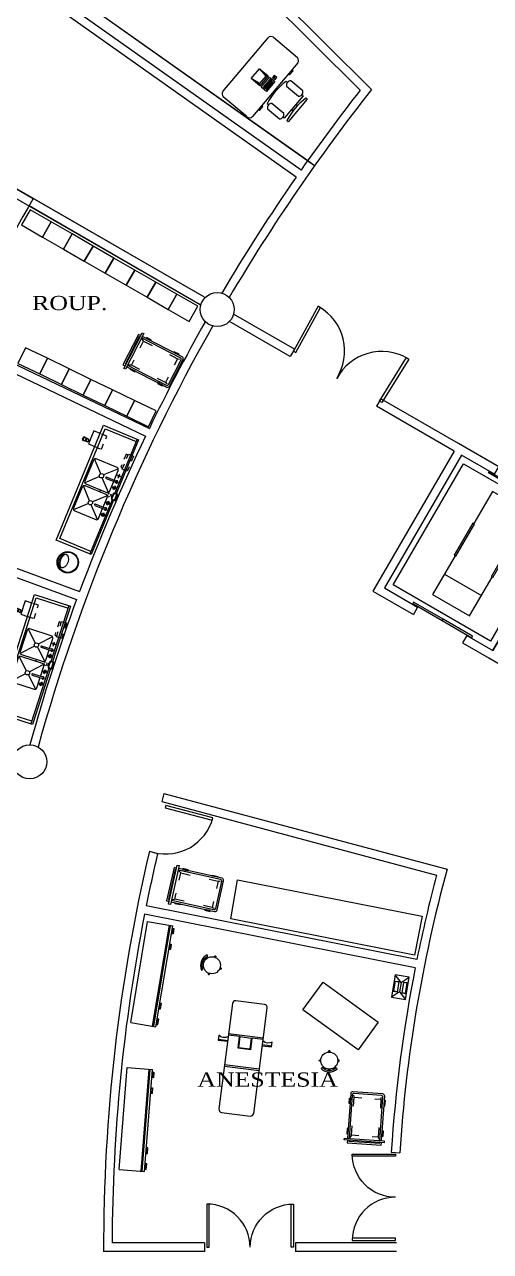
# Model space of a CAD drawing. Header units: millimetres. Extents: x 9 to 248, y 25 to 124.
# Drawn here: x 179.72 to 187.91, y 80.09 to 101.68 of the extents above; entities that cross this region are included whole.
import ezdxf
from ezdxf.enums import TextEntityAlignment as Align

# ---------------------------------------------------------------- set-up
doc = ezdxf.new("R2010")
doc.units = ezdxf.units.MM
doc.header["$LTSCALE"] = 0.8
doc.header["$MEASUREMENT"] = 0
doc.linetypes.add('ACAD_ISO08W100', pattern=[36, 24, -3, 6, -3])
doc.linetypes.add('HIDDE30', pattern=[0.048, 0.03, -0.018])
for name, color, linetype in [('cancel', 2, 'Continuous'), ('CANCELERIA', 30, 'Continuous'), ('COLUMNAS', 5, 'Continuous'), ('EJES', 1, 'ACAD_ISO08W100'), ('MUEBLES', 2, 'Continuous'), ('MUROS', 6, 'Continuous')]:
    doc.layers.add(name, color=color, linetype=linetype)
doc.layers.add('LUMINARIAS', color=7, linetype='Continuous', lineweight=30)
doc.styles.add('_STYLE', font='ROMANS.shx', dxfattribs={"width": 2, "height": 0.31})
doc.styles.add('Estilo 01', font='times.ttf', dxfattribs={"width": 1.2})

# ---------------------------------------------------------------- blocks, each defined once
blk = doc.blocks.new('COLUMNA')
at = {"layer": 'COLUMNAS', "ltscale": 0.15}
blk.add_circle((78.551, 72.792), 0.3, dxfattribs=at)
blk = doc.blocks.new('elev.cam')
at = {"layer": 'cancel', "ltscale": 0.15}
for p, q in [((-1.529, 0.174), (-0.88, -0.201)), ((0.506, -1.002), (1.155, -1.378))]:
    blk.add_line(p, q, dxfattribs=at)
for points in [[(-2.431, -0.015), (-1.196, 2.119), (0.515, 1.129), (-0.719, -1.005)], [(-0.223, 1.684), (-0.238, 1.658), (-0.757, 1.958), (-0.742, 1.984)], [(0.297, 1.383), (0.282, 1.357), (-0.238, 1.658), (-0.223, 1.684)], [(-1.327, 0.49), (-0.998, 1.058), (-1.027, 1.075), (-1.356, 0.507)], [(-0.396, -1.192), (0.838, 0.943), (2.549, -0.047), (1.315, -2.182)], [(-0.678, 0.114), (-0.349, 0.683), (-0.378, 0.699), (-0.707, 0.131)], [(1.812, 0.507), (1.797, 0.481), (1.277, 0.782), (1.292, 0.808)], [(2.331, 0.207), (2.316, 0.181), (1.797, 0.481), (1.812, 0.507)], [(0.707, -0.687), (1.036, -0.118), (1.007, -0.102), (0.678, -0.67)], [(-1.568, -0.642), (-1.553, -0.616), (-2.072, -0.316), (-2.087, -0.342)], [(-1.048, -0.943), (-1.033, -0.917), (-1.553, -0.616), (-1.568, -0.642)], [(1.356, -1.062), (1.685, -0.494), (1.656, -0.477), (1.328, -1.045)], [(0.466, -1.819), (0.481, -1.793), (-0.038, -1.492), (-0.053, -1.518)], [(0.986, -2.119), (1.001, -2.093), (0.481, -1.793), (0.466, -1.819)]]:
    blk.add_lwpolyline(points, close=True, dxfattribs=at)
for points in [[(-0.364, 0.691), (-0.036, 1.258), (-0.685, 1.633), (-1.013, 1.067)], [(-1.341, 0.498), (-1.736, -0.185), (-1.087, -0.56), (-0.692, 0.123)], [(1.671, -0.485), (1.998, 0.081), (1.349, 0.457), (1.022, -0.11)], [(0.693, -0.678), (0.298, -1.361), (0.947, -1.737), (1.342, -1.054)]]:
    blk.add_lwpolyline(points, dxfattribs=at)
at = {"layer": 'MUROS', "ltscale": 0.15}
for p, q in [((-0.648, 1.935), (-0.573, 2.064)), ((0.217, 1.434), (0.292, 1.564)), ((0.751, 1.298), (0.292, 1.564)), ((1.386, 0.758), (1.461, 0.888)), ((2.252, 0.257), (2.327, 0.387)), ((-2, -0.403), (-2.075, -0.533)), ((-1.134, -0.903), (-1.21, -1.033)), ((0.034, -1.579), (-0.041, -1.709)), ((0.9, -2.08), (0.825, -2.21))]:
    blk.add_line(p, q, dxfattribs=at)
for points in [[(-1.36, 2.342), (-2.785, -0.122), (-2.075, -0.533)], [(-0.648, 1.935), (-1.229, 2.27), (-2.58, -0.067), (-2, -0.403)], [(-1.134, -0.903), (-0.676, -1.169), (0.676, 1.169), (0.217, 1.434)], [(1.461, 0.888), (0.751, 1.298)], [(0.676, 1.169), (-0.676, -1.169)], [(1.386, 0.758), (0.806, 1.094), (-0.546, -1.244), (0.034, -1.579)], [(-0.546, -1.244), (0.806, 1.094)], [(0.825, -2.21), (1.413, -2.55), (2.915, 0.047), (2.327, 0.387)], [(0.9, -2.08), (1.358, -2.345), (2.71, -0.008), (2.252, 0.257)], [(-1.21, -1.033), (-0.621, -1.374)], [(-0.751, -1.298), (-0.751, -1.298), (-0.041, -1.709)]]:
    blk.add_lwpolyline(points, dxfattribs=at)
blk = doc.blocks.new('PUERTA')
blk.add_lwpolyline([(-0.95, 0.948), (-0.95, -0.002), (-0.902, -0.002), (-0.902, 0.947)])
at = {"ltscale": 0.15}
blk.add_arc((-0.95, -0.002), 0.95, 0.0972, 90, dxfattribs=at)
blk = doc.blocks.new('CARRITO')
at = {"ltscale": 0.15}
for p, q in [((-0.151, 0.302), (-0.159, 0.337)), ((0.32, 0.302), (0.324, 0.337)), ((-0.151, -0.368), (-0.188, -0.426)), ((0.32, -0.368), (0.353, -0.426))]:
    blk.add_line(p, q, dxfattribs=at)
for points in [[(-0.235, 0.282), (-0.218, 0.282), (-0.218, 0.185), (-0.235, 0.185)], [(0.399, 0.282), (0.382, 0.282), (0.382, 0.185), (0.399, 0.185)], [(-0.273, -0.426), (0.431, -0.426), (0.431, -0.459), (-0.273, -0.459)], [(-0.235, -0.349), (-0.218, -0.349), (-0.218, -0.253), (-0.235, -0.253)], [(0.399, -0.349), (0.382, -0.349), (0.382, -0.253), (0.399, -0.253)]]:
    blk.add_lwpolyline(points, close=True)
for points in [[(0.382, -0.426), (0.382, 0.359, 0.414214), (0.346, 0.395), (-0.181, 0.395, 0.414214), (-0.218, 0.359), (-0.218, -0.426)], [(0.353, -0.426), (0.353, 0.337, 0.414214), (0.324, 0.366), (-0.159, 0.366, 0.414214), (-0.188, 0.337), (-0.188, -0.426)]]:
    blk.add_lwpolyline(points, format="xyb")
for points in [[(-0.151, 0.145), (-0.151, 0.302), (-0.02, 0.302)], [(0.213, 0.302), (0.32, 0.302), (0.32, 0.145)], [(-0.02, -0.368), (-0.151, -0.368), (-0.151, -0.201)], [(0.32, -0.201), (0.32, -0.368), (0.213, -0.368)], [(-0.218, -0.459), (-0.218, -0.505), (0.382, -0.505), (0.382, -0.459)], [(-0.188, -0.459), (-0.188, -0.475), (0.353, -0.475), (0.353, -0.459)]]:
    blk.add_lwpolyline(points)
blk = doc.blocks.new('MUE-137')
at = {"color": 0, "linetype": 'ByBlock'}
for p, q in [((-0.9, 0), (-0.9, -0.45)), ((-0.9, 0), (0.9, 0)), ((0.9, 0), (0.9, -0.45)), ((-0.9, -0.39), (0.9, -0.39)), ((-0.9, -0.41), (0.9, -0.41)), ((-0.9, -0.45), (0.9, -0.45)), ((-0.859, -0.45), (-0.859, -0.477)), ((-0.859, -0.477), (-0.759, -0.477)), ((-0.849, -0.45), (-0.849, -0.467)), ((-0.849, -0.467), (-0.769, -0.467)), ((-0.769, -0.467), (-0.769, -0.45)), ((-0.759, -0.477), (-0.759, -0.45)), ((-0.579, -0.45), (-0.579, -0.477)), ((-0.579, -0.477), (-0.479, -0.477)), ((-0.569, -0.45), (-0.569, -0.467)), ((-0.569, -0.467), (-0.489, -0.467)), ((-0.489, -0.467), (-0.489, -0.45)), ((-0.479, -0.477), (-0.479, -0.45)), ((0.479, -0.477), (0.479, -0.45)), ((0.579, -0.477), (0.479, -0.477)), ((0.489, -0.467), (0.489, -0.45)), ((0.569, -0.467), (0.489, -0.467)), ((0.569, -0.45), (0.569, -0.467)), ((0.579, -0.45), (0.579, -0.477)), ((0.759, -0.477), (0.759, -0.45)), ((0.859, -0.477), (0.759, -0.477)), ((0.769, -0.467), (0.769, -0.45)), ((0.849, -0.467), (0.769, -0.467)), ((0.849, -0.45), (0.849, -0.467)), ((0.859, -0.45), (0.859, -0.477))]:
    blk.add_line(p, q, dxfattribs=at)
blk = doc.blocks.new('36211306')
for p, q in [((0.74, -0.56), (0.74, 0)), ((0.76, 0), (0.76, -0.56)), ((1.154, 0.15), (1.154, 0)), ((1.26, 0), (1.26, -0.56)), ((1.154, -0.71), (1.154, -0.56))]:
    blk.add_line(p, q)
blk.add_lwpolyline([(0.05, -0.56, -0.414214), (0, -0.51), (0, -0.05, -0.414214), (0.05, 0), (1.75, 0, -0.414214), (1.8, -0.05), (1.8, -0.51, -0.414214), (1.75, -0.56)], format="xyb", close=True)
blk.add_lwpolyline([(1.24, 0), (1.24, -0.18), (1.05, -0.18), (1.05, -0.38), (1.24, -0.38), (1.24, -0.56)])
for points in [[(1.14, 0), (1.14, 0.15), (1.219, 0.15, 0.351), (1.219, 0, 0.351)], [(1.219, -0.56, 0.351), (1.219, -0.71), (1.14, -0.71), (1.14, -0.56)]]:
    blk.add_lwpolyline(points, format="xyb")
blk.add_lwpolyline([(1.24, -0.19), (1.06, -0.19), (1.06, -0.37), (1.24, -0.37)], close=True)
blk = doc.blocks.new('TARJA-DOBLE')
for p, q in [((0.791, 0.541), (0.727, 0.541)), ((0.733, 0.464), (0.727, 0.533)), ((0.789, 0.503), (0.729, 0.503)), ((0.787, 0.484), (0.731, 0.484)), ((0.745, 0.555), (0.773, 0.555)), ((0.747, 0.429), (0.747, 0.448)), ((0.766, 0.448), (0.752, 0.448)), ((0.771, 0.429), (0.771, 0.448)), ((0.792, 0.533), (0.785, 0.464)), ((-1.074, 0.302), (1.111, 0.306)), ((-1.073, -0.363), (-1.074, 0.302)), ((-1.026, 0.255), (1.064, 0.258)), ((-1.025, -0.334), (-1.026, 0.255)), ((-0.264, 0.026), (-0.464, 0.226)), ((-0.038, 0.237), (-0.437, 0.237)), ((-0.211, 0.027), (-0.011, 0.226)), ((0.249, 0.027), (0.049, 0.226)), ((0.475, 0.238), (0.076, 0.238)), ((0.302, 0.027), (0.502, 0.227)), ((0.707, 0.429), (0.707, 0.305)), ((0.954, 0.429), (0.707, 0.429)), ((0.954, 0.306), (0.954, 0.429)), ((1.064, 0.258), (1.065, -0.331)), ((1.111, 0.306), (1.112, -0.359)), ((-0.475, 0.199), (-0.475, -0.2)), ((0, -0.199), (0, 0.199)), ((0.038, 0.2), (0.038, -0.199)), ((0.513, -0.199), (0.513, 0.2)), ((-0.464, -0.227), (-0.264, -0.027)), ((-0.249, -0.092), (-0.248, -0.287)), ((-0.226, -0.287), (-0.226, -0.092)), ((-0.011, -0.226), (-0.211, -0.027)), ((0, -0.081), (0.038, -0.081)), ((0.049, -0.226), (0.249, -0.026)), ((0.264, -0.091), (0.265, -0.286)), ((0.287, -0.286), (0.287, -0.091)), ((0.502, -0.226), (0.302, -0.026)), ((-0.042, -0.333), (-1.073, -0.334)), ((-0.042, -0.361), (-1.073, -0.363)), ((-0.437, -0.238), (-0.249, -0.238)), ((-0.309, -0.287), (-0.389, -0.287)), ((-0.349, -0.328), (-0.349, -0.247)), ((-0.226, -0.238), (-0.038, -0.238)), ((-0.166, -0.287), (-0.085, -0.287)), ((-0.125, -0.327), (-0.125, -0.247)), ((0.081, -0.373), (-0.042, -0.374)), ((0.076, -0.237), (0.264, -0.237)), ((1.112, -0.331), (0.081, -0.332)), ((1.112, -0.359), (0.081, -0.361)), ((0.204, -0.287), (0.124, -0.287)), ((0.164, -0.327), (0.164, -0.246)), ((0.287, -0.237), (0.475, -0.237)), ((0.347, -0.286), (0.428, -0.286)), ((0.388, -0.326), (0.388, -0.246))]:
    blk.add_line(p, q)
at = {"linetype": 'HIDDE30'}
for p, q in [((0.707, 0.305), (0.707, 0.182)), ((0.954, 0.182), (0.954, 0.306)), ((0.707, 0.182), (0.954, 0.182)), ((0.524, -0.292), (0.809, -0.291)), ((0.524, -0.387), (0.524, -0.292)), ((0.809, -0.386), (0.524, -0.387)), ((0.79, -0.253), (0.543, -0.254)), ((0.543, -0.254), (0.543, -0.292)), ((0.79, -0.291), (0.79, -0.253)), ((0.809, -0.291), (0.809, -0.386))]:
    blk.add_line(p, q, dxfattribs=at)
blk.add_lwpolyline([(0.081, -0.388), (0.081, -0.331, 0.414214), (0.062, -0.312), (-0.023, -0.312, 0.414214), (-0.042, -0.331), (-0.042, -0.388)], format="xyb", close=True)
blk.add_lwpolyline([(0.072, -0.373), (0.072, -0.331, 0.414214), (0.062, -0.321), (-0.023, -0.321, 0.414214), (-0.033, -0.331), (-0.033, -0.373)], format="xyb")
for centre, radius in [((-0.237, 0), 0.038), ((0.275, 0), 0.038), ((-0.349, -0.287), 0.0268), ((-0.349, -0.287), 0.0134), ((-0.125, -0.287), 0.0268), ((-0.125, -0.287), 0.0134), ((0.164, -0.287), 0.0268), ((0.164, -0.287), 0.0134), ((0.388, -0.286), 0.0134)]:
    blk.add_circle(centre, radius)
for centre, radius, start, end in [((0.745, 0.536), 0.019, 90.0901, 188.2202), ((0.752, 0.467), 0.019, 188.2202, 270.0901), ((0.766, 0.467), 0.019, 270.0901, 351.96), ((0.773, 0.536), 0.019, 351.96, 90.0901), ((-0.437, 0.199), 0.038, 90.0901, 180.0901), ((-0.038, 0.199), 0.038, 0.0901, 90.0901), ((0.076, 0.2), 0.038, 90.0901, 180.0901), ((0.475, 0.2), 0.038, 0.0901, 90.0901), ((-0.437, -0.2), 0.038, 180.0901, 270.0901), ((-0.237, -0.092), 0.0112, 0.0901, 180.0901), ((-0.038, -0.2), 0.038, 270.0901, 0.0901), ((0.076, -0.199), 0.038, 180.0901, 270.0901), ((0.276, -0.091), 0.0112, 0.0901, 180.0901), ((0.475, -0.199), 0.038, 270.0901, 0.0901), ((-0.237, -0.287), 0.0223, 120.0901, 60.0901), ((-0.237, -0.287), 0.0112, 180.0901, 0.0901), ((0.276, -0.286), 0.0223, 120.0901, 60.0901), ((0.276, -0.286), 0.0112, 180.0901, 0.0901)]:
    blk.add_arc(centre, radius, start, end)
at = {"style": '_STYLE', "width": 1.5}
blk.add_text('5', height=0.0665, rotation=180.0901, dxfattribs=at).set_placement((0.012, -0.266), align=Align.MIDDLE)
blk = doc.blocks.new('SESTO1')
at = {"ltscale": 0.15}
for radius in [0.188, 0.179]:
    blk.add_circle((0.041, -0.01), radius, dxfattribs=at)
blk.add_ellipse((-0.034, -0.015), major_axis=(0, 0.128), ratio=0.594183, dxfattribs=at)
blk.add_ellipse((-0.018, -0.015), major_axis=(0, 0.128), ratio=0.594183, start_param=0.103755, end_param=3.037838, dxfattribs=at)
blk = doc.blocks.new('SESTO2')
at = {"ltscale": 0.15}
for p, q in [((0.079, 0.025), (-0.046, 0.14)), ((0.079, 0.025), (0.204, 0.14)), ((0.079, 0.025), (0.079, -0.145)), ((0.079, -0.145), (-0.046, -0.26)), ((0.079, -0.145), (0.204, -0.26))]:
    blk.add_line(p, q, dxfattribs=at)
for points in [[(-0.046, -0.26), (0.204, -0.26), (0.204, 0.14), (-0.046, 0.14)], [(-0.028, 0.033), (0.037, 0.033), (0.037, -0.154), (-0.028, -0.154)], [(-0.025, 0.03), (0.037, 0.03), (0.037, -0.15), (-0.025, -0.15)], [(0.187, 0.033), (0.121, 0.033), (0.121, -0.154), (0.187, -0.154)], [(0.183, 0.03), (0.121, 0.03), (0.121, -0.15), (0.183, -0.15)]]:
    blk.add_lwpolyline(points, close=True)
blk = doc.blocks.new('31080052')
for p, q in [((-0.087, 0.152), (-0.087, 0.122)), ((-0.075, 0.158), (-0.075, 0.13)), ((-0.013, 0.175), (-0.013, 0.149)), ((0.012, 0.149), (0.012, 0.175)), ((0.075, 0.158), (0.075, 0.13)), ((0.088, 0.152), (0.088, 0.122))]:
    blk.add_line(p, q)
for points in [[(-0.149, 0.012), (-0.163, 0.012, 1), (-0.163, -0.013), (-0.149, -0.013)], [(0.149, 0.012), (0.163, 0.012, -1), (0.163, -0.013), (0.149, -0.013)], [(-0.013, -0.149), (-0.013, -0.163, 1), (0.012, -0.163), (0.012, -0.149)]]:
    blk.add_lwpolyline(points, format="xyb")
blk.add_lwpolyline([(0.124, 0.124), (0.141, 0.141, 0.414214), (-0.141, 0.141), (-0.124, 0.124, -0.414214)], format="xyb", close=True)
blk.add_circle((0, 0), 0.15)
blk = doc.blocks.new('escr')
at = {"linetype": 'Continuous'}
for p, q in [((-0.76, -0.213), (-0.76, 0.336)), ((-0.692, 0.404), (0.543, 0.404)), ((0.611, 0.336), (0.611, -0.213)), ((-0.198, -0.03), (-0.198, 0.168)), ((-0.168, 0), (-0.198, 0.168)), ((-0.198, 0.168), (0.03, 0.168)), ((-0.198, -0.03), (-0.168, 0)), ((0, 0), (-0.168, 0)), ((0.03, 0.168), (0, 0)), ((0, 0), (0.03, -0.03)), ((0.03, 0.168), (0.03, -0.03)), ((0.03, -0.03), (-0.198, -0.03)), ((-0.198, -0.061), (0.03, -0.061)), ((-0.198, -0.183), (-0.198, -0.061)), ((0.03, -0.183), (-0.198, -0.183)), ((0, -0.091), (-0.168, -0.091)), ((-0.168, -0.091), (-0.168, -0.137)), ((0, -0.107), (-0.168, -0.107)), ((-0.168, -0.122), (0, -0.122)), ((-0.168, -0.137), (0, -0.137)), ((0, -0.152), (-0.168, -0.152)), ((-0.168, -0.152), (-0.168, -0.168)), ((-0.168, -0.168), (0, -0.168)), ((0, -0.137), (0, -0.091)), ((0, -0.168), (0, -0.152)), ((0.03, -0.061), (0.03, -0.183)), ((0.061, -0.107), (0.061, -0.168)), ((0.107, -0.107), (0.061, -0.107)), ((0.061, -0.168), (0.107, -0.168)), ((0.069, -0.122), (0.069, -0.137)), ((0.099, -0.122), (0.069, -0.122)), ((0.069, -0.137), (0.099, -0.137)), ((0.084, -0.122), (0.084, -0.137)), ((0.099, -0.137), (0.099, -0.122)), ((0.107, -0.168), (0.107, -0.107)), ((0.543, -0.282), (-0.692, -0.282)), ((-0.532, -0.282), (-0.532, -0.305)), ((-0.532, -0.305), (-0.44, -0.305)), ((-0.44, -0.305), (-0.44, -0.282)), ((-0.418, -0.393), (-0.418, -0.667)), ((-0.357, -0.362), (-0.357, -0.332)), ((-0.296, -0.667), (-0.296, -0.393)), ((0.1, -0.393), (0.1, -0.667)), ((0.161, -0.362), (0.161, -0.332)), ((0.222, -0.667), (0.222, -0.393)), ((0.291, -0.305), (0.291, -0.282)), ((0.383, -0.305), (0.291, -0.305)), ((0.383, -0.282), (0.383, -0.305)), ((-0.357, -0.728), (-0.357, -0.698)), ((0.161, -0.728), (-0.357, -0.728)), ((-0.357, -0.82), (-0.357, -0.789)), ((0.161, -0.82), (-0.357, -0.82)), ((-0.159, -0.76), (-0.159, -0.728)), ((-0.037, -0.728), (-0.037, -0.761)), ((0.161, -0.728), (0.161, -0.698)), ((0.161, -0.82), (0.161, -0.789))]:
    blk.add_line(p, q, dxfattribs=at)
for centre, radius, start, end in [((-0.68, 0.324), 0.0808, 98.1301, 171.8699), ((0.531, 0.324), 0.0808, 8.1301, 81.8699), ((-0.68, -0.202), 0.0808, 188.1301, 261.8699), ((0.531, -0.202), 0.0808, 278.1301, 351.8699), ((-0.357, -0.439), 0.0762, 36.8699, 143.1301), ((-0.098, -1.418), 1.116, 76.5803, 103.4197), ((0.161, -0.439), 0.0762, 36.8699, 143.1301), ((-0.357, -0.621), 0.0762, 216.8699, 323.1301), ((-0.098, -1.875), 1.116, 76.5803, 103.4197), ((0.161, -0.621), 0.0762, 216.8699, 323.1301)]:
    blk.add_arc(centre, radius, start, end, dxfattribs=at)

msp = doc.modelspace()

# ---------------------------------------------------------------- linework, layer by layer
at = {"layer": 'CANCELERIA', "ltscale": 0.15}
for p, q in [((182.81, 96.751), (179.8, 98.489)), ((182.885, 96.881), (179.875, 98.618))]:
    msp.add_line(p, q, dxfattribs=at)
for points in [[(184.491, 95.911), (184.923, 96.7), (184.879, 96.724), (184.447, 95.935)], [(185.96, 95.056), (186.433, 95.821), (186.475, 95.795), (186.002, 95.029)]]:
    msp.add_lwpolyline(points, close=True, dxfattribs=at)
for centre, start, end in [((184.447, 95.935), 327.6615, 59.6975), ((186.002, 95.029), 59.8842, 151.9202)]:
    msp.add_arc(centre, 0.9, start, end, dxfattribs=at)
at = {"layer": 'EJES', "linetype": 'ByBlock', "ltscale": 0.15}
for p in [(184.757, 99.241), (184.818, 99.197)]:
    msp.add_line(p, (177.745, 104.208), dxfattribs=at)
at = {"layer": 'MUEBLES'}
for points in [[(180.189, 98.208), (179.82, 98.42), (179.667, 98.154), (180.035, 97.942)], [(180.557, 97.996), (180.189, 98.208), (180.035, 97.942), (180.403, 97.73)], [(180.925, 97.784), (180.557, 97.996), (180.403, 97.73), (180.771, 97.518)], [(181.293, 97.572), (180.925, 97.784), (180.771, 97.518), (181.139, 97.305)], [(181.661, 97.36), (181.293, 97.572), (181.139, 97.305), (181.508, 97.093)], [(182.029, 97.148), (181.661, 97.36), (181.508, 97.093), (181.876, 96.881)], [(182.397, 96.936), (182.029, 97.148), (181.876, 96.881), (182.244, 96.669)], [(182.765, 96.724), (182.397, 96.936), (182.244, 96.669), (182.612, 96.457)], [(180.122, 95.808), (179.739, 95.993), (179.605, 95.717), (179.988, 95.532)], [(180.504, 95.623), (180.122, 95.808), (179.988, 95.532), (180.37, 95.346)], [(180.886, 95.438), (180.504, 95.623), (180.37, 95.346), (180.752, 95.161)], [(181.269, 95.252), (180.886, 95.438), (180.752, 95.161), (181.135, 94.976)], [(181.651, 95.067), (181.269, 95.252), (181.135, 94.976), (181.517, 94.791)], [(182.033, 94.882), (181.651, 95.067), (181.517, 94.791), (181.899, 94.605)], [(183.464, 86.633), (186.709, 85.989), (186.573, 85.304), (183.344, 85.946)], [(185.939, 84.124), (185.586, 83.639), (184.615, 84.344), (184.968, 84.829)]]:
    msp.add_lwpolyline(points, close=True, dxfattribs=at)
at = {"layer": 'MUROS', "ltscale": 0.15}
for p, q in [((184.495, 98.997), (177.542, 103.922)), ((184.581, 99.12), (177.629, 104.044)), ((185.821, 100.539), (183.105, 103.241)), ((185.621, 100.527), (182.996, 103.138)), ((182.81, 96.751), (178.999, 98.951)), ((182.885, 96.881), (179.074, 99.081)), ((184.466, 95.969), (183.396, 96.586)), ((184.39, 95.838), (183.321, 96.456)), ((184.466, 95.969), (184.39, 95.838)), ((179.479, 95.741), (181.915, 94.575)), ((179.414, 95.605), (181.85, 94.44)), ((185.983, 95.093), (185.907, 94.963)), ((187.346, 94.306), (185.983, 95.093)), ((187.27, 94.176), (185.907, 94.963)), ((178.437, 92.534), (180.688, 91.702)), ((178.385, 92.394), (180.636, 91.562)), ((182.172, 88.152), (182.133, 88.007)), ((186.166, 81.839), (186.315, 81.829)), ((182.886, 80.241), (182.886, 80.091)), ((186.261, 80.241), (184.486, 80.241)), ((184.486, 80.241), (184.486, 80.091)), ((186.261, 80.091), (184.486, 80.091))]:
    msp.add_line(p, q, dxfattribs=at)
at = {"layer": 'MUROS'}
for p, q in [((179.074, 99.081), (179.875, 98.618)), ((182.172, 88.152), (187.147, 86.819)), ((182.133, 88.007), (186.963, 86.713)), ((181.915, 87.134), (182.06, 87.095)), ((186.617, 85.229), (181.86, 86.175)), ((186.588, 85.082), (181.831, 86.028)), ((182.886, 80.241), (181.261, 80.241)), ((182.886, 80.091), (181.111, 80.091))]:
    msp.add_line(p, q, dxfattribs=at)
at = {"layer": 'MUROS', "ltscale": 0.15}
msp.add_lwpolyline([(188.056, 93.898), (187.346, 94.309), (187.345, 94.307)], dxfattribs=at)
for radius, start, end in [(32.925, 141.7726, 149.4951), (33.075, 142.0041, 145.0352), (33.075, 145.2951, 149.4962), (36.775, 149.8831, 154.4329), (32.925, 150.5049, 164.4951), (33.075, 150.5038, 154.1731), (33.075, 154.4329, 159.5865), (33.075, 159.8464, 164.4962), (30.575, 166.8274, 180.1405), (30.425, 166.8364, 168.6088), (25.425, 164.831, 176.25), (25.575, 165.168, 168.582), (30.425, 168.8912, 179.8588), (25.575, 168.918, 176.25)]:
    msp.add_arc((211.686, 80.166), radius, start, end, dxfattribs=at)

# ---------------------------------------------------------------- block references
at = {"layer": 'cancel'}
msp.add_blockref('elev.cam', (188.63, 91.834), dxfattribs=at)
at = {"layer": 'CANCELERIA', "ltscale": 0.15, "rotation": 333.5845460297429}
msp.add_blockref('PUERTA', (179.446, 95.673), dxfattribs=at)
at = {"layer": 'CANCELERIA', "ltscale": 0.15}
for p, xscale, yscale, zscale, rotation in [((181.988, 87.114), 0.9000000000000048, 0.9000000000000004, 0.9, 255.1953135820861), ((186.24, 81.045), -0.8000000000000007, 0.8000000000000007, 0.8, 90), ((186.24, 81.045), 0.8000000000000007, 0.8000000000000007, 0.8, 90)]:
    msp.add_blockref('PUERTA', p, dxfattribs=dict(at, xscale=xscale, yscale=yscale, zscale=zscale, rotation=rotation))
at = {"layer": 'CANCELERIA', "ltscale": 0.15, "yscale": 0.8000000000000007, "zscale": 0.8}
for xscale in [0.8000000000000114, -0.8000000000000114]:
    msp.add_blockref('PUERTA', (183.686, 80.166), dxfattribs=dict(at, xscale=xscale))
at = {"layer": 'COLUMNAS'}
for p, rotation in [((287.531, 120.43), 150), ((274.525, 138.688), 165)]:
    msp.add_blockref('COLUMNA', p, dxfattribs=dict(at, rotation=rotation))
at = {"layer": 'MUEBLES'}
for name, p, rotation in [('escr', (183.96, 100.773), 49.88492469540971), ('MUE-137', (181.735, 85.008), 80.52044990479587), ('31080052', (183.015, 85.127), 69.67089674209555), ('31080052', (185.077, 83.449), 179.8409705452426), ('MUE-137', (181.452, 82.429), 85.52702446090068)]:
    msp.add_blockref(name, p, dxfattribs=dict(at, rotation=rotation))
at = {"layer": 'MUEBLES', "ltscale": 0.15}
for name, p, rotation in [('CARRITO', (182.073, 95.805), 242.8739765200898), ('SESTO1', (180.446, 92.243), 340.0410610981692), ('CARRITO', (182.794, 86.524), 257.451001100741), ('SESTO2', (186.258, 84.813), 350.768028621371), ('CARRITO', (185.645, 82.493), 355.9195074694081)]:
    msp.add_blockref(name, p, dxfattribs=dict(at, rotation=rotation))
at = {"layer": 'MUEBLES', "ltscale": 0.5}
for p, rotation in [((180.969, 93.486), 67.52662074076139), ((179.845, 90.499), 72.09829707800807)]:
    msp.add_blockref('TARJA-DOBLE', p, dxfattribs=dict(at, rotation=rotation))
at = {"layer": 'MUEBLES', "xscale": -1.1, "yscale": 1.1, "zscale": 1.1, "rotation": 262.7445307971205}
msp.add_blockref('36211306', (183.742, 82.467), dxfattribs=at)

# ---------------------------------------------------------------- texts
at = {"layer": 'LUMINARIAS', "ltscale": 0.15, "style": 'Estilo 01', "width": 1.2}
for s, p in [('ROUP.', (179.855, 96.656)), ('ANESTESIA', (182.759, 82.991))]:
    msp.add_text(s, height=0.25, dxfattribs=at).set_placement(p)

doc.saveas('drawing.dxf')
